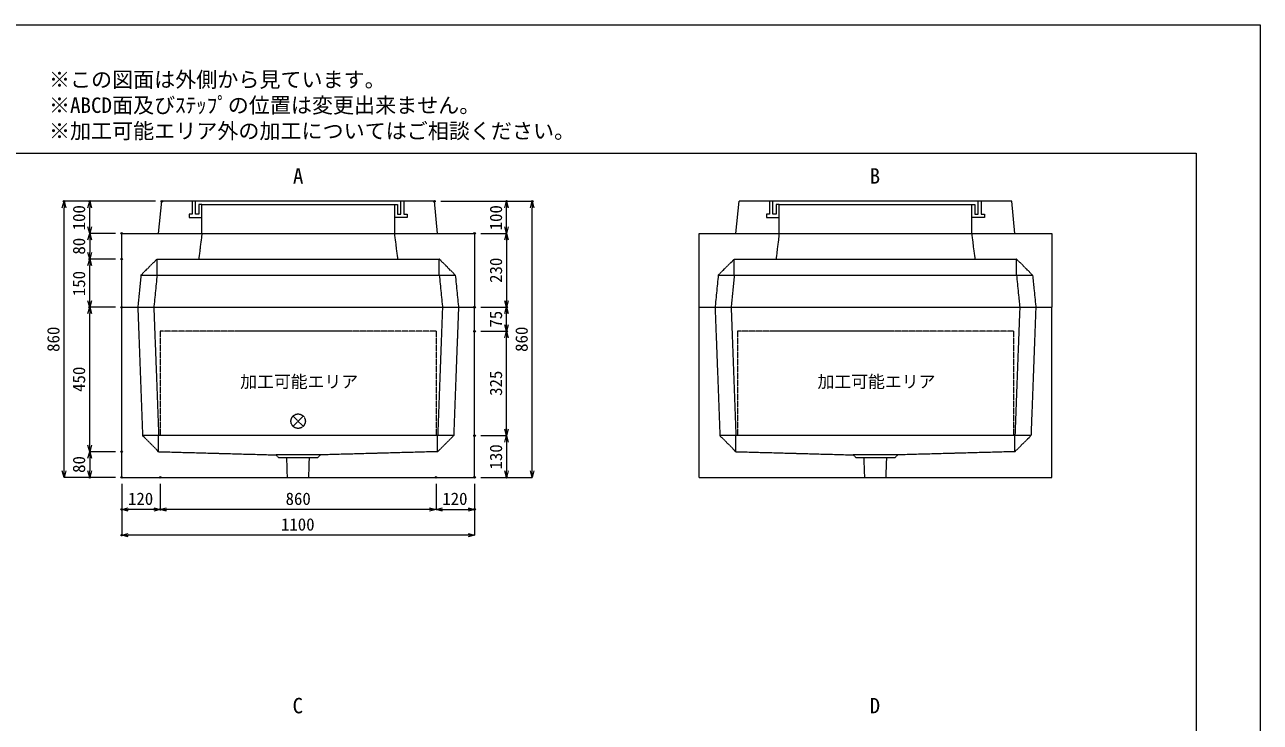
# Model space of a CAD drawing. Units: millimetres, scale not verified. Extents: x -2970 to 2970, y -2100 to 2100.
# Drawn here: x -883 to 2970, y -73 to 2100 of the extents above; entities that cross this region are included whole.
import ezdxf
from ezdxf.enums import TextEntityAlignment as Align

# ---------------------------------------------------------------- set-up
doc = ezdxf.new("R2010")
doc.units = ezdxf.units.MM
doc.header["$LTSCALE"] = 10
doc.header["$PDMODE"] = 32
doc.header["$PDSIZE"] = 5
doc.linetypes.add('LONG_DASHED1', pattern=[7, 6, -1])
doc.linetypes.add('LONG_DOUBLE_CHAIN', pattern=[21.8, 18, -1, 0.6, -0.6, 0.6, -1])
for name, color, linetype, lineweight in [('0-0_D-TTL', 7, 'Continuous', 9), ('0-1_Defpoints', 7, 'Continuous', 9), ('0-3_D-TTL-TXT', 7, 'Continuous', 9), ('0-4_D-STR-TXT', 7, 'Continuous', 9), ('0-5_D-STR-DIM', 3, 'Continuous', 9), ('0-6_0', 7, 'Continuous', 9), ('0-7_D-STR', 7, 'LONG_DASHED1', 9), ('0-8_D-STR-STR4', 134, 'LONG_DASHED1', 9), ('0-A_D-STR-STR5', 1, 'LONG_DOUBLE_CHAIN', 9)]:
    doc.layers.add(name, color=color, linetype=linetype, lineweight=lineweight)
doc.styles.add('ＭＳ ゴシック', font='')
doc.styles.get('ＭＳ ゴシック').set_extended_font_data('MS Gothic')

# ---------------------------------------------------------------- blocks, each defined once
blk = doc.blocks.new('A$C4DE05FD1')
at = {"layer": '0-0_D-TTL', "color": 134}
for p, q in [((2000, 38000), (57400, 38000)), ((57400, 38000), (57400, 2000))]:
    blk.add_line(p, q, dxfattribs=at)
at = {"layer": '0-1_Defpoints', "color": 134}
for p, q in [((0, 42000), (59400, 42000)), ((59400, 42000), (59400, 0))]:
    blk.add_line(p, q, dxfattribs=at)
at = {"layer": '0-3_D-TTL-TXT', "style": 'ＭＳ ゴシック'}
for s, p in [('※この図面は外側から見ています。', (21630.5, 39907.8)), ('※ABCD面及びｽﾃｯﾌﾟの位置は変更出来ません。', (21630.5, 39107.8)), ('※加工可能エリア外の加工についてはご相談ください。', (21630.5, 38307.8))]:
    blk.add_text(s, height=481.1, dxfattribs=at).set_placement(p, align=Align.BOTTOM_LEFT)
blk = doc.blocks.new('_Open30')
at = {"layer": '0-6_0'}
blk.add_line((0, 0), (-10, 0), dxfattribs=at)
blk.add_lwpolyline([(-10, 2.679), (0, 0), (-10, -2.679)], dxfattribs=at)
blk = doc.blocks.new('A$C31CA379A')
at = {"layer": '0-4_D-STR-TXT', "style": 'ＭＳ ゴシック'}
for s, p in [('A', (-162.9, -1095.3)), ('B', (17819.3, -1095.3)), ('C', (-175.7, -17595.3)), ('D', (17819.3, -17595.3))]:
    blk.add_text(s, height=481.1, dxfattribs=at).set_placement(p, align=Align.BOTTOM_LEFT)
blk = doc.blocks.new('A$C5AA75120')
at = {"layer": '0-7_D-STR', "linetype": 'Continuous'}
for p, q in [((-5500, 0), (-5500, 2300)), ((-5500, 2300), (5500, 2300)), ((5500, 2300), (5500, 0)), ((-5500, 0), (5500, 0))]:
    blk.add_line(p, q, dxfattribs=at)
at = {"layer": '0-7_D-STR'}
for p, q in [((-3000, 2300), (-3100, 1500)), ((3000, 2300), (3100, 1500)), ((-4900, 1000), (-4400, 1500)), ((-4400, 1500), (4400, 1500)), ((-4400, 1000), (-4400, 1500)), ((4900, 1000), (4400, 1500)), ((4400, 1000), (4400, 1500)), ((-4900, 1000), (-5000, 0)), ((-4900, 1000), (4900, 1000)), ((-4400, 1000), (-4500, 0)), ((4400, 1000), (4500, 0)), ((4900, 1000), (5000, 0))]:
    blk.add_line(p, q, dxfattribs=at)
blk = doc.blocks.new('A$C019679C0')
at = {"layer": '0-7_D-STR', "linetype": 'Continuous'}
for p, q in [((-4350, 0), (-4250, 1000)), ((4250, 1000), (-4250, 1000)), ((4350, 0), (4250, 1000)), ((-4350, 0), (4350, 0))]:
    blk.add_line(p, q, dxfattribs=at)
at = {"layer": '0-7_D-STR'}
for p, q in [((-3000, 0), (-3000, 900)), ((3000, 900), (3000, 0))]:
    blk.add_line(p, q, dxfattribs=at)
at = {"layer": '0-8_D-STR-STR4'}
for points in [[(-3300, 1000), (-3300, 600), (-3400, 600), (-3400, 500), (-3000, 500)], [(-3000, 900), (-3100, 900), (-3100, 600), (-3200, 600), (-3200, 1000)], [(-3000, 900), (3000, 900), (3100, 900)], [(3300, 1000), (3300, 600), (3400, 600), (3400, 500), (3000, 500)], [(3100, 900), (3100, 600), (3200, 600), (3200, 1000)]]:
    blk.add_lwpolyline(points, dxfattribs=at)
blk = doc.blocks.new('A$C6F5C57E3')
at = {"layer": '0-7_D-STR'}
for p, q in [((-5000, 0), (-4850, -4000)), ((-4500, 0), (-4350, -4000)), ((4500, 0), (4350, -4000)), ((5000, 0), (4850, -4000)), ((-4350, -4500), (-4850, -4000)), ((4850, -4000), (-4850, -4000)), ((-4350, -4500), (-4350, -4000)), ((4350, -4500), (4850, -4000)), ((4350, -4500), (4350, -4000)), ((-4350, -4500), (-700, -4600)), ((700, -4600), (-700, -4600)), ((-600, -4690), (-700, -4600)), ((600, -4690), (700, -4600)), ((4350, -4500), (700, -4600)), ((600, -4690), (-600, -4690)), ((-333, -5300), (-352.5, -4690)), ((333, -5300), (352.5, -4690))]:
    blk.add_line(p, q, dxfattribs=at)
at = {"layer": '0-7_D-STR', "linetype": 'Continuous'}
for p, q in [((5500, -5300), (5500, 0)), ((-5500, -5300), (5500, -5300))]:
    blk.add_line(p, q, dxfattribs=at)
blk.add_lwpolyline([(-5500, -5300), (-5500, 0), (5500, 0)], dxfattribs=at)
at = {"layer": '0-A_D-STR-STR5'}
for p, q in [((-4300, -750), (-4300, -4000)), ((4300, -750), (-4300, -750)), ((4300, -750), (4300, -4000)), ((4300, -4000), (-4300, -4000))]:
    blk.add_line(p, q, dxfattribs=at)
blk = doc.blocks.new('A$C1C640AAB')
at = {"layer": '0-A_D-STR-STR5'}
for p, q in [((-159.1, -159.1), (159.1, 159.1)), ((-159.1, 159.1), (159.1, -159.1))]:
    blk.add_line(p, q, dxfattribs=at)
blk.add_circle((0, 0), 225, dxfattribs=at)
blk = doc.blocks.new('A$C89f14ba4')
at = {"layer": '0-7_D-STR'}
blk.add_blockref('A$C6F5C57E3', (0, 0), dxfattribs=at)
at = {"layer": '0-A_D-STR-STR5'}
blk.add_blockref('A$C1C640AAB', (0, -3550), dxfattribs=at)

msp = doc.modelspace()

# ---------------------------------------------------------------- linework, layer by layer
at = {"layer": '0-1_Defpoints'}
for p in [(-760, 1550), (-680, 1550), (-455, 1550), (395, 1550), (620, 1550), (700, 1550), (-580, 1450), (520, 1450), (-680, 1370), (-580, 1370), (-680, 1220), (-580, 1220), (520, 1220), (620, 1220), (520, 1145), (620, 1145), (520, 820), (520, 820), (-580, 770), (-580, 770), (-680, 690), (-580, 690), (-580, 690), (-460, 690), (400, 690), (520, 690), (520, 690), (620, 690), (-580, 590), (-460, 590), (520, 590), (-580, 510)]:
    msp.add_point(p, dxfattribs=at)
at = {"layer": '0-5_D-STR-DIM'}
for p, q in [((-475, 1550), (-760, 1550)), ((-475, 1550), (-680, 1550)), ((415, 1550), (620, 1550)), ((415, 1550), (700, 1550)), ((-760, 710), (-760, 1530)), ((-680, 1470), (-680, 1530)), ((620, 1470), (620, 1530)), ((700, 710), (700, 1530)), ((-600, 1450), (-680, 1450)), ((-600, 1450), (-680, 1450)), ((-680, 1430), (-680, 1390)), ((540, 1450), (620, 1450)), ((540, 1450), (620, 1450)), ((620, 1430), (620, 1240)), ((-600, 1370), (-680, 1370)), ((-600, 1370), (-680, 1370)), ((-680, 1240), (-680, 1350)), ((-600, 1220), (-680, 1220)), ((-600, 1220), (-680, 1220)), ((-680, 790), (-680, 1200)), ((540, 1220), (620, 1220)), ((540, 1220), (620, 1220)), ((620, 1165), (620, 1200)), ((540, 1145), (620, 1145)), ((540, 1145), (620, 1145)), ((620, 840), (620, 1125)), ((540, 820), (620, 820)), ((540, 820), (620, 820)), ((620, 800), (620, 710)), ((-600, 770), (-680, 770)), ((-600, 770), (-680, 770)), ((-680, 750), (-680, 710)), ((-600, 690), (-760, 690)), ((-600, 690), (-680, 690)), ((-580, 670), (-580, 510)), ((-580, 670), (-580, 590)), ((-460, 670), (-460, 590)), ((-460, 670), (-460, 590)), ((400, 670), (400, 590)), ((400, 670), (400, 590)), ((520, 670), (520, 590)), ((520, 670), (520, 510)), ((540, 690), (620, 690)), ((540, 690), (700, 690)), ((-480, 590), (-560, 590)), ((380, 590), (-440, 590)), ((420, 590), (500, 590)), ((500, 510), (-560, 510))]:
    msp.add_line(p, q, dxfattribs=at)

# ---------------------------------------------------------------- block references
at = {"layer": '0-0_D-TTL', "xscale": 0.1, "yscale": 0.1}
msp.add_blockref('A$C4DE05FD1', (-2970, -2100), dxfattribs=at)
at = {"layer": '0-4_D-STR-TXT', "xscale": 0.1, "yscale": 0.1}
msp.add_blockref('A$C31CA379A', (-30, 1700), dxfattribs=at)
at = {"layer": '0-5_D-STR-DIM', "xscale": 2, "yscale": 2}
for p, rotation in [((-760, 1550), 90), ((-680, 1550), 90), ((620, 1550), 90), ((700, 1550), 90), ((-680, 1450), 270), ((620, 1450), 270), ((-680, 1450), 90), ((620, 1450), 90), ((-680, 1370), 270), ((-680, 1370), 90), ((-680, 1220), 270), ((620, 1220), 270), ((-680, 1220), 90), ((620, 1220), 90), ((620, 1145), 270), ((620, 1145), 90), ((620, 820), 270), ((620, 820), 90), ((-680, 770), 270), ((-680, 770), 90), ((-760, 690), 270), ((-680, 690), 270), ((620, 690), 270), ((700, 690), 270), ((-580, 590), 180), ((-460, 590), 180), ((400, 590), 180), ((-580, 510), 180)]:
    msp.add_blockref('_Open30', p, dxfattribs=dict(at, rotation=rotation))
for p in [(-460, 590), (400, 590), (520, 590), (520, 510)]:
    msp.add_blockref('_Open30', p, dxfattribs=at)
at = {"layer": '0-7_D-STR', "xscale": 0.1, "yscale": 0.1}
for name, p in [('A$C019679C0', (-30, 1450)), ('A$C019679C0', (1770, 1450)), ('A$C5AA75120', (-30, 1220)), ('A$C5AA75120', (1770, 1220)), ('A$C89f14ba4', (-30, 1220)), ('A$C6F5C57E3', (1770, 1220))]:
    msp.add_blockref(name, p, dxfattribs=at)

# ---------------------------------------------------------------- texts
at = {"layer": '0-5_D-STR-DIM', "style": 'ＭＳ ゴシック'}
for s, p in [('100', (-682.6, 1459.48)), ('100', (617.4, 1459.48)), ('80', (-682.6, 1383.9)), ('230', (617.4, 1295.8)), ('150', (-682.6, 1254.48)), ('75', (617.4, 1156.42)), ('860', (-762.6, 1080.9)), ('860', (697.4, 1080.9)), ('450', (-682.6, 956.2)), ('325', (617.4, 943.92)), ('130', (617.4, 714.48)), ('80', (-682.6, 703.9))]:
    msp.add_text(s, height=38.49, rotation=90, dxfattribs=at).set_placement(p, align=Align.BOTTOM_LEFT)
for s, p in [('120', (-560.52, 592.6)), ('860', (-69.1, 592.6)), ('120', (419.48, 592.6)), ('1100', (-83.52, 512.6))]:
    msp.add_text(s, height=38.49, dxfattribs=at).set_placement(p, align=Align.BOTTOM_LEFT)
at = {"layer": '0-A_D-STR-STR5', "style": 'ＭＳ ゴシック'}
for p in [(-210.48, 957.47), (1589.52, 957.47)]:
    msp.add_text('加工可能エリア', height=38.49, dxfattribs=at).set_placement(p, align=Align.BOTTOM_LEFT)

doc.saveas('drawing.dxf')
